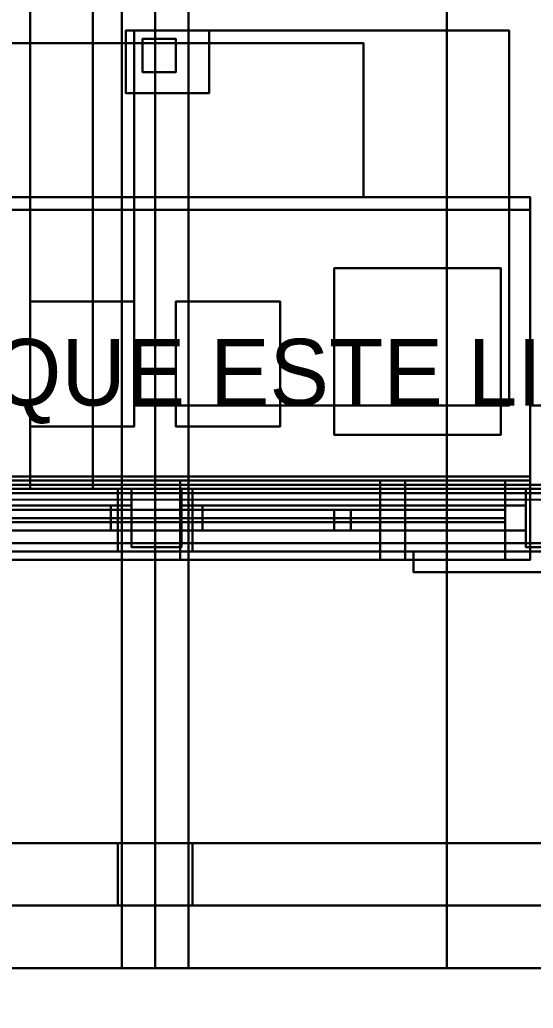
# Model space of a CAD drawing. Header units: metres. Extents: x -1 to 116, y -1 to 42.
# Drawn here: x 4.525 to 5.758, y 1.904 to 4.276 of the extents above; entities that cross this region are included whole.
import ezdxf

# ---------------------------------------------------------------- set-up
doc = ezdxf.new("R2010")
doc.units = ezdxf.units.M
for name, color, linetype in [('BALCONES_BARANDAS_3D', 30, 'CONTINUOUS'), ('CARPINTERIA_RUSTICA_3D', 8, 'CONTINUOUS'), ('CUBIERTA_CHALET_3D', 9, 'CONTINUOUS'), ('EJES_ESTRUCTURALES', 1, 'CONTINUOUS'), ('ESTRUCTURA_MADERA_CHALET_3D', 34, 'CONTINUOUS'), ('LOSA_PISO_3D', 8, 'CONTINUOUS'), ('MUROS_EXTERIORES_3D', 7, 'CONTINUOUS'), ('P2_LOSA_PISO_3D', 8, 'CONTINUOUS'), ('P2_MUROS_EXT_3D', 34, 'CONTINUOUS'), ('P3_LOSA_STEELDECK_3D', 8, 'CONTINUOUS'), ('P3_MOBILIARIO_PRIVADO_3D', 34, 'CONTINUOUS'), ('P3_ROTULOS', 5, 'CONTINUOUS'), ('PB_MOBILIARIO_COMERCIAL_3D', 34, 'CONTINUOUS'), ('SOTANO_BODEGA_EQUIP_3D', 7, 'CONTINUOUS'), ('SOTANO_COLUMNAS_3D', 1, 'CONTINUOUS'), ('SOTANO_LOSA_3D', 8, 'CONTINUOUS'), ('SOTANO_MUROS_EXT_3D', 4, 'CONTINUOUS'), ('SOTANO_MUROS_INT_3D', 4, 'CONTINUOUS'), ('TERRENO_3D', 3, 'CONTINUOUS')]:
    doc.layers.add(name, color=color, linetype=linetype)

msp = doc.modelspace()

# ---------------------------------------------------------------- linework, layer by layer
at = {"layer": 'BALCONES_BARANDAS_3D', "color": 30}
for points in [[(2.96, 3, 6.97), (5.8, 3, 6.97), (5.8, 3.16, 6.97), (2.96, 3.16, 6.97)], [(2.96, 3, 7.05), (5.8, 3, 7.05), (5.8, 3.16, 7.05), (2.96, 3.16, 7.05)], [(2.96, 3.16, 6.97), (5.8, 3.16, 6.97), (5.8, 3.16, 7.05), (2.96, 3.16, 7.05)], [(2.96, 3.02, 6.05), (5.8, 3.02, 6.05), (5.8, 3.14, 6.05), (2.96, 3.14, 6.05)], [(2.96, 3.02, 6.13), (5.8, 3.02, 6.13), (5.8, 3.14, 6.13), (2.96, 3.14, 6.13)], [(2.96, 3.14, 6.05), (5.8, 3.14, 6.05), (5.8, 3.14, 6.13), (2.96, 3.14, 6.13)], [(4.7933, 3.01, 6), (4.9133, 3.01, 6), (4.9133, 3.15, 6), (4.7933, 3.15, 6)], [(4.7933, 3.01, 7.05), (4.9133, 3.01, 7.05), (4.9133, 3.15, 7.05), (4.7933, 3.15, 7.05)], [(4.7933, 3.15, 6), (4.9133, 3.15, 6), (4.9133, 3.15, 7.05), (4.7933, 3.15, 7.05)], [(4.7933, 3.01, 6), (4.7933, 3.15, 6), (4.7933, 3.15, 7.05), (4.7933, 3.01, 7.05)], [(4.9133, 3.01, 6), (4.9133, 3.15, 6), (4.9133, 3.15, 7.05), (4.9133, 3.01, 7.05)], [(5.74, 3.01, 6), (5.8, 3.01, 6), (5.8, 3.15, 6), (5.74, 3.15, 6)], [(5.74, 3.01, 7.05), (5.8, 3.01, 7.05), (5.8, 3.15, 7.05), (5.74, 3.15, 7.05)], [(5.74, 3.15, 6), (5.8, 3.15, 6), (5.8, 3.15, 7.05), (5.74, 3.15, 7.05)], [(5.74, 3.01, 6), (5.74, 3.15, 6), (5.74, 3.15, 7.05), (5.74, 3.01, 7.05)], [(3.9667, 3.11, 6.13), (4.0167, 3.11, 6.13), (4.7933, 3.11, 6.97), (4.7433, 3.11, 6.97)], [(3.9667, 3.05, 6.13), (3.9667, 3.11, 6.13), (4.7433, 3.11, 6.97), (4.7433, 3.05, 6.97)], [(4.7433, 3.11, 6.13), (4.7933, 3.11, 6.13), (4.0167, 3.11, 6.97), (3.9667, 3.11, 6.97)], [(4.7433, 3.05, 6.13), (4.7433, 3.11, 6.13), (3.9667, 3.11, 6.97), (3.9667, 3.05, 6.97)], [(4.0167, 3.05, 6.13), (4.0167, 3.11, 6.13), (4.7933, 3.11, 6.97), (4.7933, 3.05, 6.97)], [(4.7933, 3.05, 6.13), (4.7933, 3.11, 6.13), (4.0167, 3.11, 6.97), (4.0167, 3.05, 6.97)], [(4.7433, 3.05, 6.97), (4.7933, 3.05, 6.97), (4.7933, 3.11, 6.97), (4.7433, 3.11, 6.97)], [(4.7433, 3.05, 6.13), (4.7933, 3.05, 6.13), (4.7933, 3.11, 6.13), (4.7433, 3.11, 6.13)], [(4.9133, 3.05, 6.13), (4.9633, 3.05, 6.13), (4.9633, 3.11, 6.13), (4.9133, 3.11, 6.13)], [(4.9133, 3.11, 6.13), (4.9633, 3.11, 6.13), (5.74, 3.11, 6.97), (5.69, 3.11, 6.97)], [(4.9133, 3.05, 6.13), (4.9133, 3.11, 6.13), (5.69, 3.11, 6.97), (5.69, 3.05, 6.97)], [(4.9133, 3.05, 6.97), (4.9633, 3.05, 6.97), (4.9633, 3.11, 6.97), (4.9133, 3.11, 6.97)], [(5.69, 3.11, 6.13), (5.74, 3.11, 6.13), (4.9633, 3.11, 6.97), (4.9133, 3.11, 6.97)], [(5.69, 3.05, 6.13), (5.69, 3.11, 6.13), (4.9133, 3.11, 6.97), (4.9133, 3.05, 6.97)], [(4.9633, 3.05, 6.13), (4.9633, 3.11, 6.13), (5.74, 3.11, 6.97), (5.74, 3.05, 6.97)], [(5.74, 3.05, 6.13), (5.74, 3.11, 6.13), (4.9633, 3.11, 6.97), (4.9633, 3.05, 6.97)], [(5.69, 3.05, 6.97), (5.74, 3.05, 6.97), (5.74, 3.11, 6.97), (5.69, 3.11, 6.97)], [(5.69, 3.05, 6.13), (5.74, 3.05, 6.13), (5.74, 3.11, 6.13), (5.69, 3.11, 6.13)], [(3.9667, 3.05, 6.13), (4.0167, 3.05, 6.13), (4.7933, 3.05, 6.97), (4.7433, 3.05, 6.97)], [(4.7433, 3.05, 6.13), (4.7933, 3.05, 6.13), (4.0167, 3.05, 6.97), (3.9667, 3.05, 6.97)], [(4.9133, 3.05, 6.13), (4.9633, 3.05, 6.13), (5.74, 3.05, 6.97), (5.69, 3.05, 6.97)], [(5.69, 3.05, 6.13), (5.74, 3.05, 6.13), (4.9633, 3.05, 6.97), (4.9133, 3.05, 6.97)], [(2.96, 3.02, 6.05), (5.8, 3.02, 6.05), (5.8, 3.02, 6.13), (2.96, 3.02, 6.13)], [(2.96, 3, 6.97), (5.8, 3, 6.97), (5.8, 3, 7.05), (2.96, 3, 7.05)], [(4.7933, 3.01, 6), (4.9133, 3.01, 6), (4.9133, 3.01, 7.05), (4.7933, 3.01, 7.05)], [(5.74, 3.01, 6), (5.8, 3.01, 6), (5.8, 3.01, 7.05), (5.74, 3.01, 7.05)]]:
    msp.add_3dface(points, dxfattribs=at)
at = {"layer": 'CARPINTERIA_RUSTICA_3D', "color": 34}
for points in [[(3.3, 2.98, 3.85), (5.45, 2.98, 3.85), (5.45, 3.17, 3.85), (3.3, 3.17, 3.85)], [(3.3, 2.98, 3.91), (5.45, 2.98, 3.91), (5.45, 3.17, 3.91), (3.3, 3.17, 3.91)], [(3.3, 3.17, 3.85), (5.45, 3.17, 3.85), (5.45, 3.17, 3.91), (3.3, 3.17, 3.91)], [(3.3, 2.98, 5.19), (5.45, 2.98, 5.19), (5.45, 3.17, 5.19), (3.3, 3.17, 5.19)], [(3.3, 2.98, 5.25), (5.45, 2.98, 5.25), (5.45, 3.17, 5.25), (3.3, 3.17, 5.25)], [(3.3, 3.17, 5.19), (5.45, 3.17, 5.19), (5.45, 3.17, 5.25), (3.3, 3.17, 5.25)], [(3.35, 2.98, 0.9), (5.45, 2.98, 0.9), (5.45, 3.17, 0.9), (3.35, 3.17, 0.9)], [(3.35, 2.98, 0.96), (5.45, 2.98, 0.96), (5.45, 3.17, 0.96), (3.35, 3.17, 0.96)], [(3.35, 3.17, 0.9), (5.45, 3.17, 0.9), (5.45, 3.17, 0.96), (3.35, 3.17, 0.96)], [(3.35, 2.98, 2.19), (5.45, 2.98, 2.19), (5.45, 3.17, 2.19), (3.35, 3.17, 2.19)], [(3.35, 2.98, 2.25), (5.45, 2.98, 2.25), (5.45, 3.17, 2.25), (3.35, 3.17, 2.25)], [(3.35, 3.17, 2.19), (5.45, 3.17, 2.19), (5.45, 3.17, 2.25), (3.35, 3.17, 2.25)], [(5.39, 2.98, 0.96), (5.45, 2.98, 0.96), (5.45, 3.17, 0.96), (5.39, 3.17, 0.96)], [(5.39, 2.98, 2.19), (5.45, 2.98, 2.19), (5.45, 3.17, 2.19), (5.39, 3.17, 2.19)], [(5.39, 3.17, 0.96), (5.45, 3.17, 0.96), (5.45, 3.17, 2.19), (5.39, 3.17, 2.19)], [(5.39, 2.98, 0.96), (5.39, 3.17, 0.96), (5.39, 3.17, 2.19), (5.39, 2.98, 2.19)], [(5.39, 2.98, 3.91), (5.45, 2.98, 3.91), (5.45, 3.17, 3.91), (5.39, 3.17, 3.91)], [(5.39, 2.98, 5.19), (5.45, 2.98, 5.19), (5.45, 3.17, 5.19), (5.39, 3.17, 5.19)], [(5.39, 3.17, 3.91), (5.45, 3.17, 3.91), (5.45, 3.17, 5.19), (5.39, 3.17, 5.19)], [(5.39, 2.98, 3.91), (5.39, 3.17, 3.91), (5.39, 3.17, 5.19), (5.39, 2.98, 5.19)], [(5.45, 2.98, 0.9), (5.45, 3.17, 0.9), (5.45, 3.17, 0.96), (5.45, 2.98, 0.96)], [(5.45, 2.98, 2.19), (5.45, 3.17, 2.19), (5.45, 3.17, 2.25), (5.45, 2.98, 2.25)], [(5.45, 2.98, 0.96), (5.45, 3.17, 0.96), (5.45, 3.17, 2.19), (5.45, 2.98, 2.19)], [(5.45, 2.98, 3.85), (5.45, 3.17, 3.85), (5.45, 3.17, 3.91), (5.45, 2.98, 3.91)], [(5.45, 2.98, 5.19), (5.45, 3.17, 5.19), (5.45, 3.17, 5.25), (5.45, 2.98, 5.25)], [(5.45, 2.98, 3.91), (5.45, 3.17, 3.91), (5.45, 3.17, 5.19), (5.45, 2.98, 5.19)], [(3.36, 3.05, 4.53), (5.39, 3.05, 4.53), (5.39, 3.1, 4.53), (3.36, 3.1, 4.53)], [(3.36, 3.05, 4.57), (5.39, 3.05, 4.57), (5.39, 3.1, 4.57), (3.36, 3.1, 4.57)], [(3.36, 3.1, 4.53), (5.39, 3.1, 4.53), (5.39, 3.1, 4.57), (3.36, 3.1, 4.57)], [(3.41, 3.05, 1.555), (5.39, 3.05, 1.555), (5.39, 3.1, 1.555), (3.41, 3.1, 1.555)], [(3.41, 3.05, 1.595), (5.39, 3.05, 1.595), (5.39, 3.1, 1.595), (3.41, 3.1, 1.595)], [(3.41, 3.1, 1.555), (5.39, 3.1, 1.555), (5.39, 3.1, 1.595), (3.41, 3.1, 1.595)], [(5.39, 3.05, 1.555), (5.39, 3.1, 1.555), (5.39, 3.1, 1.595), (5.39, 3.05, 1.595)], [(5.39, 3.05, 4.53), (5.39, 3.1, 4.53), (5.39, 3.1, 4.57), (5.39, 3.05, 4.57)], [(3.36, 3.05, 4.53), (5.39, 3.05, 4.53), (5.39, 3.05, 4.57), (3.36, 3.05, 4.57)], [(3.41, 3.05, 1.555), (5.39, 3.05, 1.555), (5.39, 3.05, 1.595), (3.41, 3.05, 1.595)], [(5.47, 2.95, 0.9), (5.81, 2.95, 0.9), (5.81, 3, 0.9), (5.47, 3, 0.9)], [(5.47, 2.95, 2.25), (5.81, 2.95, 2.25), (5.81, 3, 2.25), (5.47, 3, 2.25)], [(5.47, 3, 0.9), (5.81, 3, 0.9), (5.81, 3, 2.25), (5.47, 3, 2.25)], [(5.47, 2.95, 0.9), (5.47, 3, 0.9), (5.47, 3, 2.25), (5.47, 2.95, 2.25)], [(5.47, 2.95, 3.85), (5.81, 2.95, 3.85), (5.81, 3, 3.85), (5.47, 3, 3.85)], [(5.47, 2.95, 5.25), (5.81, 2.95, 5.25), (5.81, 3, 5.25), (5.47, 3, 5.25)], [(5.47, 3, 3.85), (5.81, 3, 3.85), (5.81, 3, 5.25), (5.47, 3, 5.25)], [(5.47, 2.95, 3.85), (5.47, 3, 3.85), (5.47, 3, 5.25), (5.47, 2.95, 5.25)], [(3.3, 2.98, 3.85), (5.45, 2.98, 3.85), (5.45, 2.98, 3.91), (3.3, 2.98, 3.91)], [(3.3, 2.98, 5.19), (5.45, 2.98, 5.19), (5.45, 2.98, 5.25), (3.3, 2.98, 5.25)], [(3.35, 2.98, 0.9), (5.45, 2.98, 0.9), (5.45, 2.98, 0.96), (3.35, 2.98, 0.96)], [(3.35, 2.98, 2.19), (5.45, 2.98, 2.19), (5.45, 2.98, 2.25), (3.35, 2.98, 2.25)], [(5.39, 2.98, 0.96), (5.45, 2.98, 0.96), (5.45, 2.98, 2.19), (5.39, 2.98, 2.19)], [(5.39, 2.98, 3.91), (5.45, 2.98, 3.91), (5.45, 2.98, 5.19), (5.39, 2.98, 5.19)], [(5.47, 2.95, 0.9), (5.81, 2.95, 0.9), (5.81, 2.95, 2.25), (5.47, 2.95, 2.25)], [(5.47, 2.95, 3.85), (5.81, 2.95, 3.85), (5.81, 2.95, 5.25), (5.47, 2.95, 5.25)]]:
    msp.add_3dface(points, dxfattribs=at)
at = {"layer": 'CARPINTERIA_RUSTICA_3D', "color": 8}
for points in [[(4.85, 2.98, -0.9), (5.75, 2.98, -0.9), (5.75, 3.17, -0.9), (4.85, 3.17, -0.9)], [(4.85, 2.98, -0.84), (5.75, 2.98, -0.84), (5.75, 3.17, -0.84), (4.85, 3.17, -0.84)], [(4.85, 3.17, -0.9), (5.75, 3.17, -0.9), (5.75, 3.17, -0.84), (4.85, 3.17, -0.84)], [(4.85, 2.98, -0.9), (4.85, 3.17, -0.9), (4.85, 3.17, -0.84), (4.85, 2.98, -0.84)], [(4.85, 2.98, -0.41), (5.75, 2.98, -0.41), (5.75, 3.17, -0.41), (4.85, 3.17, -0.41)], [(4.85, 2.98, -0.35), (5.75, 2.98, -0.35), (5.75, 3.17, -0.35), (4.85, 3.17, -0.35)], [(4.85, 3.17, -0.41), (5.75, 3.17, -0.41), (5.75, 3.17, -0.35), (4.85, 3.17, -0.35)], [(4.85, 2.98, -0.41), (4.85, 3.17, -0.41), (4.85, 3.17, -0.35), (4.85, 2.98, -0.35)], [(4.85, 2.98, -0.84), (4.91, 2.98, -0.84), (4.91, 3.17, -0.84), (4.85, 3.17, -0.84)], [(4.85, 2.98, -0.41), (4.91, 2.98, -0.41), (4.91, 3.17, -0.41), (4.85, 3.17, -0.41)], [(4.85, 3.17, -0.84), (4.91, 3.17, -0.84), (4.91, 3.17, -0.41), (4.85, 3.17, -0.41)], [(4.85, 2.98, -0.84), (4.85, 3.17, -0.84), (4.85, 3.17, -0.41), (4.85, 2.98, -0.41)], [(4.91, 2.98, -0.84), (4.91, 3.17, -0.84), (4.91, 3.17, -0.41), (4.91, 2.98, -0.41)], [(5.69, 2.98, -0.84), (5.75, 2.98, -0.84), (5.75, 3.17, -0.84), (5.69, 3.17, -0.84)], [(5.69, 2.98, -0.41), (5.75, 2.98, -0.41), (5.75, 3.17, -0.41), (5.69, 3.17, -0.41)], [(5.69, 3.17, -0.84), (5.75, 3.17, -0.84), (5.75, 3.17, -0.41), (5.69, 3.17, -0.41)], [(5.69, 2.98, -0.84), (5.69, 3.17, -0.84), (5.69, 3.17, -0.41), (5.69, 2.98, -0.41)], [(5.75, 2.98, -0.9), (5.75, 3.17, -0.9), (5.75, 3.17, -0.84), (5.75, 2.98, -0.84)], [(5.75, 2.98, -0.41), (5.75, 3.17, -0.41), (5.75, 3.17, -0.35), (5.75, 2.98, -0.35)], [(5.75, 2.98, -0.84), (5.75, 3.17, -0.84), (5.75, 3.17, -0.41), (5.75, 2.98, -0.41)], [(4.91, 3.05, -0.645), (5.69, 3.05, -0.645), (5.69, 3.1, -0.645), (4.91, 3.1, -0.645)], [(4.91, 3.05, -0.605), (5.69, 3.05, -0.605), (5.69, 3.1, -0.605), (4.91, 3.1, -0.605)], [(4.91, 3.1, -0.645), (5.69, 3.1, -0.645), (5.69, 3.1, -0.605), (4.91, 3.1, -0.605)], [(4.91, 3.05, -0.645), (4.91, 3.1, -0.645), (4.91, 3.1, -0.605), (4.91, 3.05, -0.605)], [(5.28, 3.05, -0.84), (5.32, 3.05, -0.84), (5.32, 3.1, -0.84), (5.28, 3.1, -0.84)], [(5.28, 3.05, -0.41), (5.32, 3.05, -0.41), (5.32, 3.1, -0.41), (5.28, 3.1, -0.41)], [(5.28, 3.1, -0.84), (5.32, 3.1, -0.84), (5.32, 3.1, -0.41), (5.28, 3.1, -0.41)], [(5.28, 3.05, -0.84), (5.28, 3.1, -0.84), (5.28, 3.1, -0.41), (5.28, 3.05, -0.41)], [(5.32, 3.05, -0.84), (5.32, 3.1, -0.84), (5.32, 3.1, -0.41), (5.32, 3.05, -0.41)], [(5.69, 3.05, -0.645), (5.69, 3.1, -0.645), (5.69, 3.1, -0.605), (5.69, 3.05, -0.605)], [(4.91, 3.05, -0.645), (5.69, 3.05, -0.645), (5.69, 3.05, -0.605), (4.91, 3.05, -0.605)], [(5.28, 3.05, -0.84), (5.32, 3.05, -0.84), (5.32, 3.05, -0.41), (5.28, 3.05, -0.41)], [(4.85, 2.98, -0.9), (5.75, 2.98, -0.9), (5.75, 2.98, -0.84), (4.85, 2.98, -0.84)], [(4.85, 2.98, -0.41), (5.75, 2.98, -0.41), (5.75, 2.98, -0.35), (4.85, 2.98, -0.35)], [(4.85, 2.98, -0.84), (4.91, 2.98, -0.84), (4.91, 2.98, -0.41), (4.85, 2.98, -0.41)], [(5.69, 2.98, -0.84), (5.75, 2.98, -0.84), (5.75, 2.98, -0.41), (5.69, 2.98, -0.41)]]:
    msp.add_3dface(points, dxfattribs=at)
at = {"layer": 'CARPINTERIA_RUSTICA_3D', "color": 4}
for points in [[(3.36, 3.07, 3.91), (5.39, 3.07, 3.91), (5.39, 3.08, 3.91), (3.36, 3.08, 3.91)], [(3.36, 3.07, 5.19), (5.39, 3.07, 5.19), (5.39, 3.08, 5.19), (3.36, 3.08, 5.19)], [(3.36, 3.08, 3.91), (5.39, 3.08, 3.91), (5.39, 3.08, 5.19), (3.36, 3.08, 5.19)], [(3.36, 3.07, 3.91), (5.39, 3.07, 3.91), (5.39, 3.07, 5.19), (3.36, 3.07, 5.19)], [(3.41, 3.07, 0.96), (5.39, 3.07, 0.96), (5.39, 3.08, 0.96), (3.41, 3.08, 0.96)], [(3.41, 3.07, 2.19), (5.39, 3.07, 2.19), (5.39, 3.08, 2.19), (3.41, 3.08, 2.19)], [(3.41, 3.08, 0.96), (5.39, 3.08, 0.96), (5.39, 3.08, 2.19), (3.41, 3.08, 2.19)], [(3.41, 3.07, 0.96), (5.39, 3.07, 0.96), (5.39, 3.07, 2.19), (3.41, 3.07, 2.19)], [(4.91, 3.07, -0.84), (5.69, 3.07, -0.84), (5.69, 3.08, -0.84), (4.91, 3.08, -0.84)], [(4.91, 3.07, -0.41), (5.69, 3.07, -0.41), (5.69, 3.08, -0.41), (4.91, 3.08, -0.41)], [(4.91, 3.08, -0.84), (5.69, 3.08, -0.84), (5.69, 3.08, -0.41), (4.91, 3.08, -0.41)], [(4.91, 3.07, -0.84), (4.91, 3.08, -0.84), (4.91, 3.08, -0.41), (4.91, 3.07, -0.41)], [(4.91, 3.07, -0.84), (5.69, 3.07, -0.84), (5.69, 3.07, -0.41), (4.91, 3.07, -0.41)], [(5.39, 3.07, 0.96), (5.39, 3.08, 0.96), (5.39, 3.08, 2.19), (5.39, 3.07, 2.19)], [(5.39, 3.07, 3.91), (5.39, 3.08, 3.91), (5.39, 3.08, 5.19), (5.39, 3.07, 5.19)], [(5.69, 3.07, -0.84), (5.69, 3.08, -0.84), (5.69, 3.08, -0.41), (5.69, 3.07, -0.41)]]:
    msp.add_3dface(points, dxfattribs=at)
at = {"layer": 'CUBIERTA_CHALET_3D', "color": 9}
for points in [[(5.55, 2, 11.262), (10.1, 2, 8.4189), (10.1, 24.71, 8.4189), (5.55, 24.71, 11.262)], [(5.55, 2, 11.442), (10.1, 2, 8.5989), (10.1, 24.71, 8.5989), (5.55, 24.71, 11.442)], [(5.55, 2, 11.262), (5.55, 24.71, 11.262), (5.55, 24.71, 11.442), (5.55, 2, 11.442)], [(4.85, 2, 11.6994), (5.55, 2, 11.262), (5.55, 8.5, 11.262), (4.85, 8.5, 11.6994)], [(4.85, 2, 11.8794), (5.55, 2, 11.442), (5.55, 8.5, 11.442), (4.85, 8.5, 11.8794)], [(4.85, 2, 11.6994), (4.85, 8.5, 11.6994), (4.85, 8.5, 11.8794), (4.85, 2, 11.8794)], [(5.55, 2, 11.262), (5.55, 8.5, 11.262), (5.55, 8.5, 11.442), (5.55, 2, 11.442)], [(3.8562, 2, 11.0784), (4.85, 2, 11.6994), (4.85, 7.45, 11.6994), (3.8562, 7.45, 11.0784)], [(3.8562, 2, 11.2584), (4.85, 2, 11.8794), (4.85, 7.45, 11.8794), (3.8562, 7.45, 11.2584)], [(4.85, 2, 11.6994), (4.85, 7.45, 11.6994), (4.85, 7.45, 11.8794), (4.85, 2, 11.8794)], [(3.8562, 2, 11.0784), (4.85, 2, 11.6994), (4.85, 2, 11.8794), (3.8562, 2, 11.2584)], [(4.85, 2, 11.6994), (5.55, 2, 11.262), (5.55, 2, 11.442), (4.85, 2, 11.8794)], [(5.55, 2, 11.262), (10.1, 2, 8.4189), (10.1, 2, 8.5989), (5.55, 2, 11.442)]]:
    msp.add_3dface(points, dxfattribs=at)
at = {"layer": 'EJES_ESTRUCTURALES', "color": 1}
msp.add_line((-0.6, 3.125), (10.4, 3.125), dxfattribs=at)
at = {"layer": 'ESTRUCTURA_MADERA_CHALET_3D', "color": 34}
for points in [[(4.77, 2, 11.4794), (4.93, 2, 11.4794), (4.93, 8.5, 11.4794), (4.77, 8.5, 11.4794)], [(4.77, 2, 11.6994), (4.93, 2, 11.6994), (4.93, 8.5, 11.6994), (4.77, 8.5, 11.6994)], [(4.77, 2, 11.4794), (4.77, 8.5, 11.4794), (4.77, 8.5, 11.6994), (4.77, 2, 11.6994)], [(4.93, 2, 11.4794), (4.93, 8.5, 11.4794), (4.93, 8.5, 11.6994), (4.93, 2, 11.6994)], [(2.9, 3, 8.67), (9.15, 3, 8.67), (9.15, 3.15, 8.67), (2.9, 3.15, 8.67)], [(2.9, 3, 8.85), (9.15, 3, 8.85), (9.15, 3.15, 8.85), (2.9, 3.15, 8.85)], [(2.9, 3.15, 8.67), (9.15, 3.15, 8.67), (9.15, 3.15, 8.85), (2.9, 3.15, 8.85)], [(4.76, 3, 8.85), (4.94, 3, 8.85), (4.94, 3.15, 8.85), (4.76, 3.15, 8.85)], [(4.76, 3, 11.6494), (4.94, 3, 11.6494), (4.94, 3.15, 11.6494), (4.76, 3.15, 11.6494)], [(4.76, 3.15, 8.85), (4.94, 3.15, 8.85), (4.94, 3.15, 11.6494), (4.76, 3.15, 11.6494)], [(4.76, 3, 8.85), (4.76, 3.15, 8.85), (4.76, 3.15, 11.6494), (4.76, 3, 11.6494)], [(4.94, 3, 8.85), (4.94, 3.15, 8.85), (4.94, 3.15, 11.6494), (4.94, 3, 11.6494)], [(2.9, 3, 8.67), (9.15, 3, 8.67), (9.15, 3, 8.85), (2.9, 3, 8.85)], [(4.76, 3, 8.85), (4.94, 3, 8.85), (4.94, 3, 11.6494), (4.76, 3, 11.6494)], [(2.9, 2.15, 8.67), (9.15, 2.15, 8.67), (9.15, 2.3, 8.67), (2.9, 2.3, 8.67)], [(2.9, 2.15, 8.85), (9.15, 2.15, 8.85), (9.15, 2.3, 8.85), (2.9, 2.3, 8.85)], [(2.9, 2.3, 8.67), (9.15, 2.3, 8.67), (9.15, 2.3, 8.85), (2.9, 2.3, 8.85)], [(4.76, 2.15, 8.85), (4.94, 2.15, 8.85), (4.94, 2.3, 8.85), (4.76, 2.3, 8.85)], [(4.76, 2.15, 11.6494), (4.94, 2.15, 11.6494), (4.94, 2.3, 11.6494), (4.76, 2.3, 11.6494)], [(4.76, 2.3, 8.85), (4.94, 2.3, 8.85), (4.94, 2.3, 11.6494), (4.76, 2.3, 11.6494)], [(4.76, 2.15, 8.85), (4.76, 2.3, 8.85), (4.76, 2.3, 11.6494), (4.76, 2.15, 11.6494)], [(4.94, 2.15, 8.85), (4.94, 2.3, 8.85), (4.94, 2.3, 11.6494), (4.94, 2.15, 11.6494)], [(2.9, 2.15, 8.67), (9.15, 2.15, 8.67), (9.15, 2.15, 8.85), (2.9, 2.15, 8.85)], [(4.76, 2.15, 8.85), (4.94, 2.15, 8.85), (4.94, 2.15, 11.6494), (4.76, 2.15, 11.6494)], [(4.77, 2, 11.4794), (4.93, 2, 11.4794), (4.93, 2, 11.6994), (4.77, 2, 11.6994)]]:
    msp.add_3dface(points, dxfattribs=at)
at = {"layer": 'LOSA_PISO_3D', "color": 8}
for points in [[(0.15, 3, -0.15), (9.15, 3, -0.15), (9.15, 7.4, -0.15), (0.15, 7.4, -0.15)], [(0.15, 3), (9.15, 3), (9.15, 7.4), (0.15, 7.4)], [(0.15, 3, -0.15), (9.15, 3, -0.15), (9.15, 3), (0.15, 3)]]:
    msp.add_3dface(points, dxfattribs=at)
at = {"layer": 'MUROS_EXTERIORES_3D', "color": 7}
for points in [[(3.35, 3), (5.45, 3), (5.45, 3.15), (3.35, 3.15)], [(3.35, 3, 0.9), (5.45, 3, 0.9), (5.45, 3.15, 0.9), (3.35, 3.15, 0.9)], [(3.35, 3.15), (5.45, 3.15), (5.45, 3.15, 0.9), (3.35, 3.15, 0.9)], [(3.35, 3, 2.25), (5.45, 3, 2.25), (5.45, 3.15, 2.25), (3.35, 3.15, 2.25)], [(3.35, 3, 2.85), (5.45, 3, 2.85), (5.45, 3.15, 2.85), (3.35, 3.15, 2.85)], [(3.35, 3.15, 2.25), (5.45, 3.15, 2.25), (5.45, 3.15, 2.85), (3.35, 3.15, 2.85)], [(5.45, 3), (5.45, 3.15), (5.45, 3.15, 0.9), (5.45, 3, 0.9)], [(5.45, 3, 2.25), (5.45, 3.15, 2.25), (5.45, 3.15, 2.85), (5.45, 3, 2.85)], [(5.45, 3), (6.85, 3), (6.85, 3.15), (5.45, 3.15)], [(5.45, 3, 2.85), (6.85, 3, 2.85), (6.85, 3.15, 2.85), (5.45, 3.15, 2.85)], [(5.45, 3.15), (6.85, 3.15), (6.85, 3.15, 2.85), (5.45, 3.15, 2.85)], [(5.45, 3), (5.45, 3.15), (5.45, 3.15, 2.85), (5.45, 3, 2.85)], [(3.35, 3), (5.45, 3), (5.45, 3, 0.9), (3.35, 3, 0.9)], [(3.35, 3, 2.25), (5.45, 3, 2.25), (5.45, 3, 2.85), (3.35, 3, 2.85)], [(5.45, 3), (6.85, 3), (6.85, 3, 2.85), (5.45, 3, 2.85)]]:
    msp.add_3dface(points, dxfattribs=at)
at = {"layer": 'P2_LOSA_PISO_3D', "color": 8}
for points in [[(0.15, 3, 2.85), (9.15, 3, 2.85), (9.15, 7.4, 2.85), (0.15, 7.4, 2.85)], [(0.15, 3, 3), (9.15, 3, 3), (9.15, 7.4, 3), (0.15, 7.4, 3)], [(0.15, 3, 2.85), (9.15, 3, 2.85), (9.15, 3, 3), (0.15, 3, 3)]]:
    msp.add_3dface(points, dxfattribs=at)
at = {"layer": 'P2_MUROS_EXT_3D', "color": 34}
for points in [[(3.3, 3, 3), (5.45, 3, 3), (5.45, 3.15, 3), (3.3, 3.15, 3)], [(3.3, 3, 3.85), (5.45, 3, 3.85), (5.45, 3.15, 3.85), (3.3, 3.15, 3.85)], [(3.3, 3.15, 3), (5.45, 3.15, 3), (5.45, 3.15, 3.85), (3.3, 3.15, 3.85)], [(3.3, 3, 5.25), (5.45, 3, 5.25), (5.45, 3.15, 5.25), (3.3, 3.15, 5.25)], [(3.3, 3, 5.85), (5.45, 3, 5.85), (5.45, 3.15, 5.85), (3.3, 3.15, 5.85)], [(3.3, 3.15, 5.25), (5.45, 3.15, 5.25), (5.45, 3.15, 5.85), (3.3, 3.15, 5.85)], [(5.45, 3, 3), (5.45, 3.15, 3), (5.45, 3.15, 3.85), (5.45, 3, 3.85)], [(5.45, 3, 5.25), (5.45, 3.15, 5.25), (5.45, 3.15, 5.85), (5.45, 3, 5.85)], [(5.45, 3, 3), (6.6, 3, 3), (6.6, 3.15, 3), (5.45, 3.15, 3)], [(5.45, 3, 5.85), (6.6, 3, 5.85), (6.6, 3.15, 5.85), (5.45, 3.15, 5.85)], [(5.45, 3.15, 3), (6.6, 3.15, 3), (6.6, 3.15, 5.85), (5.45, 3.15, 5.85)], [(5.45, 3, 3), (5.45, 3.15, 3), (5.45, 3.15, 5.85), (5.45, 3, 5.85)], [(3.3, 3, 3), (5.45, 3, 3), (5.45, 3, 3.85), (3.3, 3, 3.85)], [(3.3, 3, 5.25), (5.45, 3, 5.25), (5.45, 3, 5.85), (3.3, 3, 5.85)], [(5.45, 3, 3), (6.6, 3, 3), (6.6, 3, 5.85), (5.45, 3, 5.85)]]:
    msp.add_3dface(points, dxfattribs=at)
at = {"layer": 'P3_LOSA_STEELDECK_3D', "color": 8}
for points in [[(0.15, 3, 5.85), (9.15, 3, 5.85), (9.15, 7.4, 5.85), (0.15, 7.4, 5.85)], [(0.15, 3, 6), (9.15, 3, 6), (9.15, 7.4, 6), (0.15, 7.4, 6)], [(0.15, 3, 5.85), (9.15, 3, 5.85), (9.15, 3, 6), (0.15, 3, 6)]]:
    msp.add_3dface(points, dxfattribs=at)
at = {"layer": 'P3_MOBILIARIO_PRIVADO_3D', "color": 30}
for points in [[(3.55, 3.85, 6), (5.35, 3.85, 6), (5.35, 4.22, 6), (3.55, 4.22, 6)], [(3.55, 3.85, 6.45), (5.35, 3.85, 6.45), (5.35, 4.22, 6.45), (3.55, 4.22, 6.45)], [(3.55, 4.22, 6), (5.35, 4.22, 6), (5.35, 4.22, 6.45), (3.55, 4.22, 6.45)], [(5.35, 3.85, 6), (5.35, 4.22, 6), (5.35, 4.22, 6.45), (5.35, 3.85, 6.45)], [(3.55, 3.85, 6), (5.35, 3.85, 6), (5.35, 3.85, 6.45), (3.55, 3.85, 6.45)]]:
    msp.add_3dface(points, dxfattribs=at)
at = {"layer": 'PB_MOBILIARIO_COMERCIAL_3D', "color": 8}
for points in [[(3.05, 3.18, 0.88), (5.75, 3.18, 0.88), (5.75, 3.85, 0.88), (3.05, 3.85, 0.88)], [(3.05, 3.18, 0.92), (5.75, 3.18, 0.92), (5.75, 3.85, 0.92), (3.05, 3.85, 0.92)], [(3.05, 3.85, 0.88), (5.75, 3.85, 0.88), (5.75, 3.85, 0.92), (3.05, 3.85, 0.92)], [(5.75, 3.18, 0.88), (5.75, 3.85, 0.88), (5.75, 3.85, 0.92), (5.75, 3.18, 0.92)], [(5.28, 3.28, 0.92), (5.68, 3.28, 0.92), (5.68, 3.68, 0.92), (5.28, 3.68, 0.92)], [(5.28, 3.28, 1.28), (5.68, 3.28, 1.28), (5.68, 3.68, 1.28), (5.28, 3.68, 1.28)], [(5.28, 3.68, 0.92), (5.68, 3.68, 0.92), (5.68, 3.68, 1.28), (5.28, 3.68, 1.28)], [(5.28, 3.28, 0.92), (5.28, 3.68, 0.92), (5.28, 3.68, 1.28), (5.28, 3.28, 1.28)], [(5.68, 3.28, 0.92), (5.68, 3.68, 0.92), (5.68, 3.68, 1.28), (5.68, 3.28, 1.28)], [(5.28, 3.28, 0.92), (5.68, 3.28, 0.92), (5.68, 3.28, 1.28), (5.28, 3.28, 1.28)], [(3.05, 3.18, 0.88), (5.75, 3.18, 0.88), (5.75, 3.18, 0.92), (3.05, 3.18, 0.92)]]:
    msp.add_3dface(points, dxfattribs=at)
at = {"layer": 'PB_MOBILIARIO_COMERCIAL_3D', "color": 34}
for points in [[(3.05, 3.18), (5.75, 3.18), (5.75, 3.82), (3.05, 3.82)], [(3.05, 3.18, 0.88), (5.75, 3.18, 0.88), (5.75, 3.82, 0.88), (3.05, 3.82, 0.88)], [(3.05, 3.82), (5.75, 3.82), (5.75, 3.82, 0.88), (3.05, 3.82, 0.88)], [(5.75, 3.18), (5.75, 3.82), (5.75, 3.82, 0.88), (5.75, 3.18, 0.88)], [(3.05, 3.18), (5.75, 3.18), (5.75, 3.18, 0.88), (3.05, 3.18, 0.88)]]:
    msp.add_3dface(points, dxfattribs=at)
at = {"layer": 'PB_MOBILIARIO_COMERCIAL_3D', "color": 1}
for points in [[(4.55, 3.3, 0.92), (4.8, 3.3, 0.92), (4.8, 3.6, 0.92), (4.55, 3.6, 0.92)], [(4.55, 3.3, 1.32), (4.8, 3.3, 1.32), (4.8, 3.6, 1.32), (4.55, 3.6, 1.32)], [(4.55, 3.6, 0.92), (4.8, 3.6, 0.92), (4.8, 3.6, 1.32), (4.55, 3.6, 1.32)], [(4.55, 3.3, 0.92), (4.55, 3.6, 0.92), (4.55, 3.6, 1.32), (4.55, 3.3, 1.32)], [(4.8, 3.3, 0.92), (4.8, 3.6, 0.92), (4.8, 3.6, 1.32), (4.8, 3.3, 1.32)], [(4.9, 3.3, 0.92), (5.15, 3.3, 0.92), (5.15, 3.6, 0.92), (4.9, 3.6, 0.92)], [(4.9, 3.3, 1.32), (5.15, 3.3, 1.32), (5.15, 3.6, 1.32), (4.9, 3.6, 1.32)], [(4.9, 3.6, 0.92), (5.15, 3.6, 0.92), (5.15, 3.6, 1.32), (4.9, 3.6, 1.32)], [(4.9, 3.3, 0.92), (4.9, 3.6, 0.92), (4.9, 3.6, 1.32), (4.9, 3.3, 1.32)], [(5.15, 3.3, 0.92), (5.15, 3.6, 0.92), (5.15, 3.6, 1.32), (5.15, 3.3, 1.32)], [(4.55, 3.3, 0.92), (4.8, 3.3, 0.92), (4.8, 3.3, 1.32), (4.55, 3.3, 1.32)], [(4.9, 3.3, 0.92), (5.15, 3.3, 0.92), (5.15, 3.3, 1.32), (4.9, 3.3, 1.32)]]:
    msp.add_3dface(points, dxfattribs=at)
at = {"layer": 'SOTANO_BODEGA_EQUIP_3D', "color": 3}
for points in [[(4.78, 4.1, -1.45), (4.98, 4.1, -1.45), (4.98, 4.25, -1.45), (4.78, 4.25, -1.45)], [(4.78, 4.1, -1.25), (4.98, 4.1, -1.25), (4.98, 4.25, -1.25), (4.78, 4.25, -1.25)], [(4.78, 4.25, -1.45), (4.98, 4.25, -1.45), (4.98, 4.25, -1.25), (4.78, 4.25, -1.25)], [(4.78, 4.1, -1.45), (4.78, 4.25, -1.45), (4.78, 4.25, -1.25), (4.78, 4.1, -1.25)], [(4.98, 4.1, -1.45), (4.98, 4.25, -1.45), (4.98, 4.25, -1.25), (4.98, 4.1, -1.25)], [(4.78, 4.1, -1.45), (4.98, 4.1, -1.45), (4.98, 4.1, -1.25), (4.78, 4.1, -1.25)]]:
    msp.add_3dface(points, dxfattribs=at)
at = {"layer": 'SOTANO_BODEGA_EQUIP_3D', "color": 8}
for points in [[(4.8, 3.35, -2.55), (5.7, 3.35, -2.55), (5.7, 4.25, -2.55), (4.8, 4.25, -2.55)], [(4.8, 3.35, -2.47), (5.7, 3.35, -2.47), (5.7, 4.25, -2.47), (4.8, 4.25, -2.47)], [(4.8, 4.25, -2.55), (5.7, 4.25, -2.55), (5.7, 4.25, -2.47), (4.8, 4.25, -2.47)], [(4.8, 3.35, -2.55), (4.8, 4.25, -2.55), (4.8, 4.25, -2.47), (4.8, 3.35, -2.47)], [(5.7, 3.35, -2.55), (5.7, 4.25, -2.55), (5.7, 4.25, -2.47), (5.7, 3.35, -2.47)], [(4.8, 3.35, -2.55), (5.7, 3.35, -2.55), (5.7, 3.35, -2.47), (4.8, 3.35, -2.47)]]:
    msp.add_3dface(points, dxfattribs=at)
at = {"layer": 'SOTANO_BODEGA_EQUIP_3D', "color": 7}
for points in [[(4.82, 4.15, -2.47), (4.9, 4.15, -2.47), (4.9, 4.23, -2.47), (4.82, 4.23, -2.47)], [(4.82, 4.15, -1.3), (4.9, 4.15, -1.3), (4.9, 4.23, -1.3), (4.82, 4.23, -1.3)], [(4.82, 4.23, -2.47), (4.9, 4.23, -2.47), (4.9, 4.23, -1.3), (4.82, 4.23, -1.3)], [(4.82, 4.15, -2.47), (4.82, 4.23, -2.47), (4.82, 4.23, -1.3), (4.82, 4.15, -1.3)], [(4.9, 4.15, -2.47), (4.9, 4.23, -2.47), (4.9, 4.23, -1.3), (4.9, 4.15, -1.3)], [(4.82, 4.15, -2.47), (4.9, 4.15, -2.47), (4.9, 4.15, -1.3), (4.82, 4.15, -1.3)]]:
    msp.add_3dface(points, dxfattribs=at)
at = {"layer": 'SOTANO_COLUMNAS_3D', "color": 1}
for points in [[(5.75, 3, -2.55), (6.1, 3, -2.55), (6.1, 3.35, -2.55), (5.75, 3.35, -2.55)], [(5.75, 3, -0.15), (6.1, 3, -0.15), (6.1, 3.35, -0.15), (5.75, 3.35, -0.15)], [(5.75, 3.35, -2.55), (6.1, 3.35, -2.55), (6.1, 3.35, -0.15), (5.75, 3.35, -0.15)], [(5.75, 3, -2.55), (5.75, 3.35, -2.55), (5.75, 3.35, -0.15), (5.75, 3, -0.15)], [(5.75, 3, -2.55), (6.1, 3, -2.55), (6.1, 3, -0.15), (5.75, 3, -0.15)]]:
    msp.add_3dface(points, dxfattribs=at)
at = {"layer": 'SOTANO_LOSA_3D', "color": 8}
for points in [[(0.15, 3, -2.7), (9.15, 3, -2.7), (9.15, 11.3, -2.7), (0.15, 11.3, -2.7)], [(0.15, 3, -2.55), (9.15, 3, -2.55), (9.15, 11.3, -2.55), (0.15, 11.3, -2.55)], [(0.15, 3, -2.7), (9.15, 3, -2.7), (9.15, 3, -2.55), (0.15, 3, -2.55)], [(4.5, 0.5, -2.65), (9.15, 0.5, -2.65), (9.15, 3, -2.65), (4.5, 3, -2.65)], [(4.5, 0.5, -2.54), (9.15, 0.5, -2.54), (9.15, 3, -2.54), (4.5, 3, -2.54)], [(4.5, 3, -2.65), (9.15, 3, -2.65), (9.15, 3, -2.54), (4.5, 3, -2.54)]]:
    msp.add_3dface(points, dxfattribs=at)
at = {"layer": 'SOTANO_MUROS_EXT_3D', "color": 4}
for points in [[(4.3, 3, -2.55), (4.85, 3, -2.55), (4.85, 3.15, -2.55), (4.3, 3.15, -2.55)], [(4.3, 3, -0.15), (4.85, 3, -0.15), (4.85, 3.15, -0.15), (4.3, 3.15, -0.15)], [(4.3, 3.15, -2.55), (4.85, 3.15, -2.55), (4.85, 3.15, -0.15), (4.3, 3.15, -0.15)], [(4.85, 3, -2.55), (4.85, 3.15, -2.55), (4.85, 3.15, -0.15), (4.85, 3, -0.15)], [(4.85, 3, -2.55), (5.75, 3, -2.55), (5.75, 3.15, -2.55), (4.85, 3.15, -2.55)], [(4.85, 3, -0.9), (5.75, 3, -0.9), (5.75, 3.15, -0.9), (4.85, 3.15, -0.9)], [(4.85, 3.15, -2.55), (5.75, 3.15, -2.55), (5.75, 3.15, -0.9), (4.85, 3.15, -0.9)], [(4.85, 3, -2.55), (4.85, 3.15, -2.55), (4.85, 3.15, -0.9), (4.85, 3, -0.9)], [(4.85, 3, -0.35), (5.75, 3, -0.35), (5.75, 3.15, -0.35), (4.85, 3.15, -0.35)], [(4.85, 3, -0.15), (5.75, 3, -0.15), (5.75, 3.15, -0.15), (4.85, 3.15, -0.15)], [(4.85, 3.15, -0.35), (5.75, 3.15, -0.35), (5.75, 3.15, -0.15), (4.85, 3.15, -0.15)], [(4.85, 3, -0.35), (4.85, 3.15, -0.35), (4.85, 3.15, -0.15), (4.85, 3, -0.15)], [(5.75, 3, -2.55), (5.75, 3.15, -2.55), (5.75, 3.15, -0.9), (5.75, 3, -0.9)], [(5.75, 3, -0.35), (5.75, 3.15, -0.35), (5.75, 3.15, -0.15), (5.75, 3, -0.15)], [(5.75, 3, -2.55), (6.35, 3, -2.55), (6.35, 3.15, -2.55), (5.75, 3.15, -2.55)], [(5.75, 3, -0.15), (6.35, 3, -0.15), (6.35, 3.15, -0.15), (5.75, 3.15, -0.15)], [(5.75, 3.15, -2.55), (6.35, 3.15, -2.55), (6.35, 3.15, -0.15), (5.75, 3.15, -0.15)], [(5.75, 3, -2.55), (5.75, 3.15, -2.55), (5.75, 3.15, -0.15), (5.75, 3, -0.15)], [(4.3, 3, -2.55), (4.85, 3, -2.55), (4.85, 3, -0.15), (4.3, 3, -0.15)], [(4.85, 3, -2.55), (5.75, 3, -2.55), (5.75, 3, -0.9), (4.85, 3, -0.9)], [(4.85, 3, -0.35), (5.75, 3, -0.35), (5.75, 3, -0.15), (4.85, 3, -0.15)], [(5.75, 3, -2.55), (6.35, 3, -2.55), (6.35, 3, -0.15), (5.75, 3, -0.15)]]:
    msp.add_3dface(points, dxfattribs=at)
at = {"layer": 'SOTANO_MUROS_INT_3D', "color": 4}
for points in [[(4.55, 3.15, -2.55), (4.7, 3.15, -2.55), (4.7, 5.55, -2.55), (4.55, 5.55, -2.55)], [(4.55, 3.15, -0.15), (4.7, 3.15, -0.15), (4.7, 5.55, -0.15), (4.55, 5.55, -0.15)], [(4.55, 3.15, -2.55), (4.55, 5.55, -2.55), (4.55, 5.55, -0.15), (4.55, 3.15, -0.15)], [(4.7, 3.15, -2.55), (4.7, 5.55, -2.55), (4.7, 5.55, -0.15), (4.7, 3.15, -0.15)], [(4.55, 3.15, -2.55), (4.7, 3.15, -2.55), (4.7, 3.15, -0.15), (4.55, 3.15, -0.15)]]:
    msp.add_3dface(points, dxfattribs=at)
at = {"layer": 'TERRENO_3D', "color": 3}
for points in [[(0, 0, -2.75), (10.8043, 0.2311, -2.75), (10.8677, 3, -2.75), (0, 3, -2.75)], [(0, 0, -2.55), (10.8043, 0.2311, -2.55), (10.8677, 3, -2.55), (0, 3, -2.55)], [(0, 3, -2.75), (10.8677, 3, -2.75), (10.8677, 3, -2.55), (0, 3, -2.55)]]:
    msp.add_3dface(points, dxfattribs=at)

# ---------------------------------------------------------------- texts
at = {"layer": 'P3_ROTULOS', "color": 5}
msp.add_text('BUHARDILLA P3: 2x1.000L + DESEMBARQUE ESTE LIBRE (Z=+8,68m)', height=0.16, dxfattribs=at).set_placement((0.35, 3.35, 8.73))

doc.saveas('drawing.dxf')
